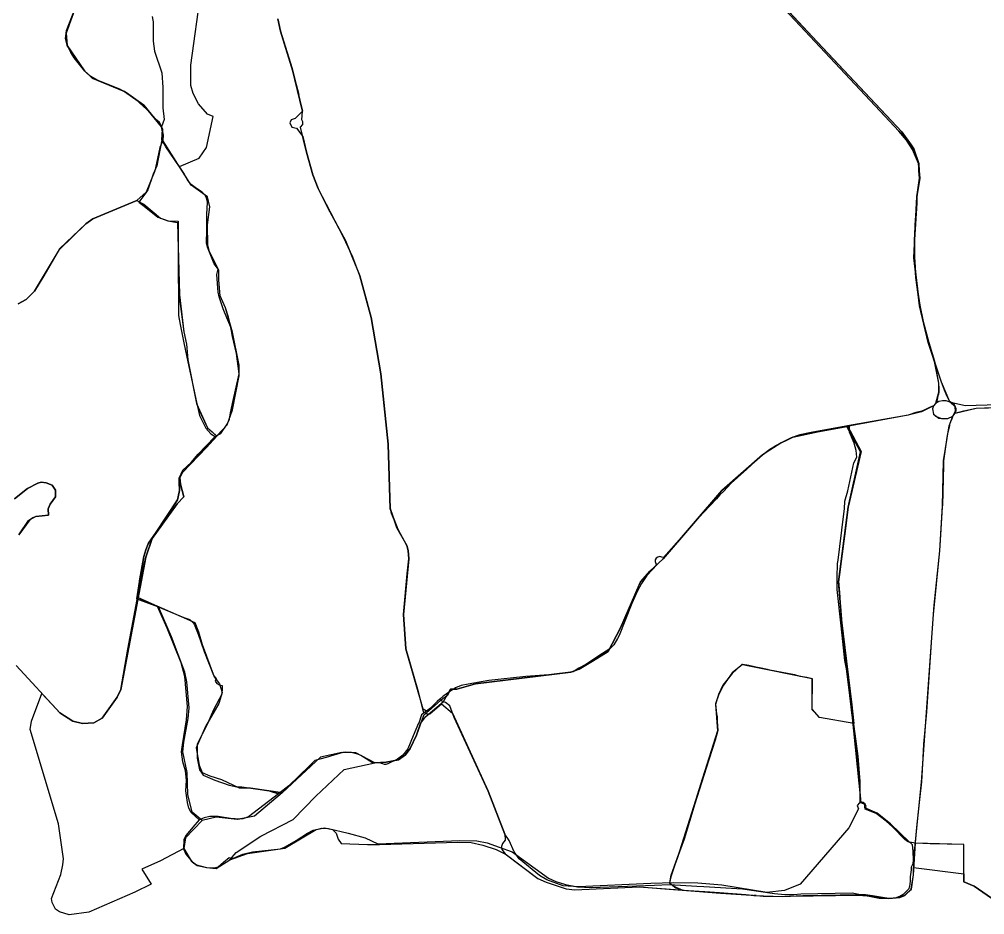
# Model space of a CAD drawing. Extents: x -9.485 to -9.313, y 38.677 to 38.767.
# Drawn here: x -9.41253 to -9.39283, y 38.70303 to 38.72129 of the extents above; entities that cross this region are included whole.
import ezdxf

# ---------------------------------------------------------------- set-up
doc = ezdxf.new("R2010")
doc.units = 0

msp = doc.modelspace()

# ---------------------------------------------------------------- linework, layer by layer
at = {"layer": 'carreira_autocarro'}
for points in [[(-9.39843, 38.72318), (-9.396149, 38.720735), (-9.39452, 38.719), (-9.39427, 38.71865), (-9.39417, 38.71835), (-9.39416, 38.71805), (-9.39421, 38.71767), (-9.39425, 38.7171), (-9.39427, 38.71643), (-9.39416, 38.71545), (-9.39398, 38.7147), (-9.39386, 38.71431), (-9.39377, 38.71387), (-9.39377, 38.71368), (-9.39383, 38.71346), (-9.39387, 38.71341), (-9.39389, 38.71335), (-9.39387, 38.71324), (-9.39376, 38.71316), (-9.39358, 38.71315), (-9.39348, 38.7132), (-9.39343, 38.71326), (-9.39325, 38.71331), (-9.393, 38.71336), (-9.392752, 38.71337)], [(-9.409563, 38.718737), (-9.409619, 38.718835), (-9.409609, 38.719055), (-9.409669, 38.719185), (-9.409719, 38.719235), (-9.409929, 38.719455), (-9.410149, 38.719655), (-9.410339, 38.719795), (-9.410479, 38.719865), (-9.410919, 38.720045), (-9.411079, 38.720135), (-9.411189, 38.720235), (-9.411409, 38.720505), (-9.411479, 38.720615), (-9.411549, 38.720765), (-9.411589, 38.720905), (-9.411569, 38.721065), (-9.411319, 38.721695), (-9.411269, 38.721895), (-9.411239, 38.721995), (-9.411229, 38.722175), (-9.411219, 38.722655), (-9.41118, 38.722974)], [(-9.409563, 38.718737), (-9.409619, 38.718835), (-9.409609, 38.719055), (-9.409669, 38.719185), (-9.409719, 38.719235), (-9.409929, 38.719455), (-9.410149, 38.719655), (-9.410339, 38.719795), (-9.410479, 38.719865), (-9.410919, 38.720045), (-9.411079, 38.720135), (-9.411189, 38.720235), (-9.411409, 38.720505), (-9.411479, 38.720615), (-9.411549, 38.720765), (-9.411589, 38.720905), (-9.411569, 38.721065), (-9.411319, 38.721695), (-9.411269, 38.721895), (-9.411239, 38.721995), (-9.411229, 38.722175), (-9.411219, 38.722655), (-9.41118, 38.722974)], [(-9.39824, 38.72292), (-9.39506, 38.71953), (-9.39467, 38.71911), (-9.39458, 38.71901), (-9.39442, 38.71883), (-9.3943, 38.71864), (-9.39418, 38.71835), (-9.39415, 38.71805), (-9.39421, 38.71768), (-9.39421, 38.71754), (-9.39426, 38.7168), (-9.39426, 38.71644), (-9.39423, 38.71603), (-9.39419, 38.71573), (-9.39415, 38.71546), (-9.39408, 38.71513), (-9.39397, 38.7147), (-9.39385, 38.71432), (-9.39377, 38.71387), (-9.39376, 38.71376), (-9.39376, 38.71369), (-9.39377, 38.71365), (-9.39378, 38.71361), (-9.3938, 38.71353), (-9.39382, 38.71347), (-9.39387, 38.71341), (-9.39394, 38.71338), (-9.39402, 38.71334), (-9.39411, 38.7133), (-9.39423, 38.71327), (-9.39439, 38.71322), (-9.39563, 38.713), (-9.39535, 38.71248), (-9.39561, 38.71134), (-9.3957, 38.71066), (-9.39579, 38.70997), (-9.39581, 38.70983), (-9.39579, 38.7096), (-9.39577, 38.70929), (-9.39575, 38.70904), (-9.39554, 38.70731), (-9.3955, 38.70693), (-9.3962, 38.70705), (-9.39635, 38.70722), (-9.39634, 38.70784), (-9.39646, 38.70787), (-9.39659, 38.70789), (-9.3967, 38.70792), (-9.39685, 38.70795), (-9.39721, 38.70802), (-9.39726, 38.70803), (-9.39739, 38.70806), (-9.3975, 38.70808), (-9.39764, 38.70811), (-9.39777, 38.70813), (-9.39798, 38.70796), (-9.39816, 38.70771), (-9.39825, 38.70753), (-9.39832, 38.70733), (-9.3983, 38.70713), (-9.39829, 38.70707), (-9.39829, 38.70697), (-9.39827, 38.70679), (-9.39833, 38.70659), (-9.39851, 38.70602), (-9.39874, 38.70529), (-9.39896, 38.70457), (-9.3991, 38.70418), (-9.39915, 38.70405), (-9.39923, 38.7038), (-9.39926, 38.70368), (-9.3992, 38.70363), (-9.39913, 38.70359), (-9.39899, 38.70353), (-9.39854, 38.7035), (-9.39824, 38.70348)], [(-9.39824, 38.70348), (-9.3977, 38.70344), (-9.397347, 38.703409), (-9.39735, 38.70341), (-9.39729, 38.70341), (-9.39695, 38.7034), (-9.39653, 38.70342), (-9.3954, 38.70344), (-9.39526, 38.70344), (-9.39512, 38.70342), (-9.39487, 38.70338), (-9.39477, 38.70337), (-9.39463, 38.70338), (-9.39455, 38.70339), (-9.39446, 38.70343), (-9.3944, 38.70348), (-9.39432, 38.70355), (-9.39428, 38.70384), (-9.39427, 38.70399), (-9.39426, 38.70426), (-9.39426, 38.70433), (-9.39424, 38.7045), (-9.39421, 38.70481), (-9.39416, 38.70532), (-9.39411, 38.70574), (-9.39408, 38.70623), (-9.39407, 38.70651), (-9.39401, 38.70717), (-9.39391, 38.70858), (-9.39387, 38.70915), (-9.39374, 38.71046), (-9.39372, 38.71078), (-9.39369, 38.71135), (-9.39368, 38.71138), (-9.39366, 38.71219), (-9.39366, 38.71229), (-9.39359, 38.71276), (-9.39358, 38.71284), (-9.39356, 38.71292), (-9.39354, 38.71301), (-9.39353, 38.71306), (-9.39351, 38.7131), (-9.39349, 38.71315), (-9.39347, 38.71321), (-9.39345, 38.71323), (-9.39343, 38.71327), (-9.39341, 38.71331), (-9.39341, 38.71335), (-9.39343, 38.7134), (-9.39345, 38.71344), (-9.39349, 38.71347), (-9.39354, 38.7135), (-9.39359, 38.7136), (-9.39361, 38.71365), (-9.39365, 38.71373), (-9.39371, 38.71389), (-9.39385, 38.71432), (-9.39397, 38.7147), (-9.39408, 38.71513), (-9.39415, 38.71546), (-9.39419, 38.71573), (-9.39423, 38.71603), (-9.39426, 38.71644), (-9.39426, 38.7168), (-9.39421, 38.71754), (-9.39421, 38.71768), (-9.39415, 38.71805), (-9.39416, 38.71812), (-9.39418, 38.71835), (-9.3943, 38.71864), (-9.39442, 38.71883), (-9.39458, 38.71901), (-9.39506, 38.71953), (-9.39824, 38.72292)], [(-9.39807, 38.72278), (-9.394733, 38.719226), (-9.39452, 38.719), (-9.39427, 38.71865), (-9.39417, 38.71835), (-9.39416, 38.71805), (-9.39421, 38.71767), (-9.39425, 38.717101), (-9.39427, 38.71643), (-9.39416, 38.71545), (-9.39398, 38.7147), (-9.39386, 38.71431), (-9.39377, 38.71387), (-9.39377, 38.71368), (-9.39383, 38.71346), (-9.39387, 38.71341), (-9.39412, 38.71329), (-9.39439, 38.71322), (-9.39564, 38.71299), (-9.39536, 38.71247), (-9.395577, 38.71149), (-9.39561, 38.71134), (-9.39581, 38.70982), (-9.39574, 38.708897), (-9.3955, 38.70693), (-9.3962, 38.70705), (-9.39635, 38.70721), (-9.39635, 38.70784), (-9.39778, 38.70813), (-9.39798, 38.70795), (-9.39817, 38.70771), (-9.39826, 38.70752), (-9.39832, 38.70732), (-9.39828, 38.70678), (-9.398403, 38.706388), (-9.39904, 38.70436), (-9.39924, 38.7038), (-9.39926, 38.70368), (-9.39913, 38.70358), (-9.39899, 38.70353), (-9.39821, 38.70347)], [(-9.398062, 38.722771), (-9.39452, 38.719), (-9.394328, 38.718731), (-9.39427, 38.71865), (-9.39417, 38.71835), (-9.39416, 38.71805), (-9.39421, 38.71767), (-9.39425, 38.7171), (-9.39427, 38.71643), (-9.39416, 38.71545), (-9.39398, 38.7147), (-9.39386, 38.71431), (-9.39377, 38.71387), (-9.39377, 38.71368), (-9.39383, 38.71346), (-9.39387, 38.71341), (-9.39412, 38.71329), (-9.39439, 38.71322), (-9.39564, 38.71299), (-9.39536, 38.71247), (-9.39561, 38.71134), (-9.395667, 38.710905), (-9.39581, 38.70982), (-9.395739, 38.708888), (-9.3955, 38.70693), (-9.3962, 38.70705), (-9.39635, 38.70721), (-9.39635, 38.70784), (-9.39778, 38.70813), (-9.39798, 38.70795), (-9.39817, 38.70771), (-9.39826, 38.70752), (-9.39832, 38.70732), (-9.39828, 38.70678), (-9.398583, 38.705816), (-9.39904, 38.70436), (-9.39924, 38.7038), (-9.39926, 38.70368), (-9.39913, 38.70358), (-9.39899, 38.70353), (-9.39821, 38.70347)], [(-9.39821, 38.70347), (-9.39749, 38.70342), (-9.39754, 38.70342), (-9.39695, 38.7034), (-9.39654, 38.70342), (-9.39541, 38.70343), (-9.39513, 38.70341), (-9.39478, 38.70336), (-9.39456, 38.70338), (-9.39446, 38.70342), (-9.39433, 38.70355), (-9.39428, 38.70384), (-9.39426, 38.70432), (-9.39412, 38.70573), (-9.393858, 38.709342), (-9.39374, 38.71045), (-9.39369, 38.71137), (-9.39367, 38.71229), (-9.39355, 38.713), (-9.39348, 38.7132), (-9.39342, 38.7133), (-9.39343, 38.71339), (-9.39354, 38.71349), (-9.39371, 38.71389), (-9.39398, 38.7147), (-9.39416, 38.71545), (-9.39427, 38.71643), (-9.39421, 38.71767), (-9.39416, 38.71805), (-9.394168, 38.718205), (-9.39417, 38.71835), (-9.39427, 38.71865), (-9.39452, 38.719), (-9.398101, 38.722811)], [(-9.39821, 38.70347), (-9.39749, 38.70342), (-9.39754, 38.70342), (-9.39695, 38.7034), (-9.39654, 38.70342), (-9.39541, 38.70343), (-9.39513, 38.70341), (-9.39478, 38.70336), (-9.39456, 38.70338), (-9.39446, 38.70342), (-9.39433, 38.70355), (-9.39428, 38.70384), (-9.39426, 38.70432), (-9.39412, 38.70573), (-9.393858, 38.709342), (-9.39374, 38.71045), (-9.39369, 38.71137), (-9.39367, 38.71229), (-9.39355, 38.713), (-9.39348, 38.7132), (-9.39342, 38.7133), (-9.39343, 38.71339), (-9.39354, 38.71349), (-9.39371, 38.71389), (-9.39398, 38.7147), (-9.39416, 38.71545), (-9.39427, 38.71643), (-9.39421, 38.71767), (-9.39416, 38.71805), (-9.394168, 38.718205), (-9.39417, 38.71835), (-9.39427, 38.71865), (-9.39452, 38.719), (-9.398101, 38.722811)], [(-9.39821, 38.70347), (-9.39749, 38.70342), (-9.39754, 38.70342), (-9.39695, 38.7034), (-9.39654, 38.70342), (-9.39541, 38.70343), (-9.39513, 38.70341), (-9.39478, 38.70336), (-9.39456, 38.70338), (-9.39446, 38.70342), (-9.39433, 38.70355), (-9.39428, 38.70384), (-9.39426, 38.70432), (-9.39412, 38.70573), (-9.393858, 38.709342), (-9.39374, 38.71045), (-9.39369, 38.71137), (-9.39367, 38.71229), (-9.39355, 38.713), (-9.39348, 38.7132), (-9.39342, 38.7133), (-9.39343, 38.71339), (-9.39354, 38.71349), (-9.39371, 38.71389), (-9.39398, 38.7147), (-9.39416, 38.71545), (-9.39427, 38.71643), (-9.39421, 38.71767), (-9.39416, 38.71805), (-9.394168, 38.718205), (-9.39417, 38.71835), (-9.39427, 38.71865), (-9.39452, 38.719), (-9.398101, 38.722811)], [(-9.39212, 38.71344), (-9.39322, 38.71341), (-9.3935, 38.71347), (-9.39354, 38.71349), (-9.39371, 38.71389), (-9.39398, 38.7147), (-9.39416, 38.71545), (-9.39427, 38.71643), (-9.39424, 38.717146), (-9.39421, 38.71767), (-9.39416, 38.71805), (-9.39417, 38.71835), (-9.39427, 38.71865), (-9.39452, 38.719), (-9.3981, 38.72281)], [(-9.411221, 38.722535), (-9.411229, 38.722175), (-9.411239, 38.721995), (-9.411269, 38.721895), (-9.411319, 38.721695), (-9.411569, 38.721065), (-9.411589, 38.720905), (-9.411549, 38.720765), (-9.411479, 38.720615), (-9.411409, 38.720505), (-9.411189, 38.720235), (-9.411079, 38.720135), (-9.410919, 38.720045), (-9.410479, 38.719865), (-9.410339, 38.719795), (-9.410149, 38.719655), (-9.409929, 38.719455), (-9.409719, 38.719235), (-9.409669, 38.719185), (-9.409609, 38.719055), (-9.409609, 38.719047)], [(-9.411221, 38.722535), (-9.411229, 38.722175), (-9.411239, 38.721995), (-9.411269, 38.721895), (-9.411319, 38.721695), (-9.411569, 38.721065), (-9.411589, 38.720905), (-9.411549, 38.720765), (-9.411479, 38.720615), (-9.411409, 38.720505), (-9.411189, 38.720235), (-9.411079, 38.720135), (-9.410919, 38.720045), (-9.410479, 38.719865), (-9.410339, 38.719795), (-9.410149, 38.719655), (-9.409929, 38.719455), (-9.409719, 38.719235), (-9.409669, 38.719185), (-9.409609, 38.719055), (-9.409609, 38.719047)], [(-9.41259, 38.70811), (-9.4117, 38.70715), (-9.41144, 38.70698), (-9.41124, 38.70693), (-9.41101, 38.70694), (-9.41084, 38.70704), (-9.41053, 38.70747), (-9.41046, 38.70762), (-9.410314, 38.708449), (-9.410045, 38.709894), (-9.40995, 38.71032), (-9.40982, 38.7107), (-9.40931, 38.71141), (-9.40917, 38.71155), (-9.40924, 38.71181), (-9.40925, 38.71194), (-9.4092, 38.71205), (-9.40829, 38.71302), (-9.40818, 38.71333), (-9.40804, 38.71402), (-9.40804, 38.71424), (-9.40818, 38.71491), (-9.40832, 38.71541), (-9.40843, 38.71565), (-9.40846, 38.71597), (-9.40846, 38.71617), (-9.40865, 38.71656), (-9.40868, 38.71669), (-9.408686, 38.716935), (-9.40869, 38.7171), (-9.40864, 38.71747), (-9.40869, 38.71767), (-9.40902, 38.71791), (-9.40926, 38.71829), (-9.40886, 38.71846), (-9.40871, 38.71868), (-9.40857, 38.71931), (-9.40869, 38.71936), (-9.40887, 38.71957), (-9.40898, 38.71978), (-9.40903, 38.71994), (-9.40903, 38.72036), (-9.40882, 38.72189)], [(-9.39821, 38.70347), (-9.39749, 38.70342), (-9.39754, 38.70342), (-9.39695, 38.7034), (-9.39654, 38.70342), (-9.39541, 38.70343), (-9.39513, 38.70341), (-9.39478, 38.70336), (-9.39456, 38.70338), (-9.39446, 38.70342), (-9.39433, 38.70355), (-9.39428, 38.70384), (-9.39424, 38.70449), (-9.39436, 38.70451), (-9.39475, 38.70488), (-9.39502, 38.7051), (-9.39527, 38.70521), (-9.39527, 38.70528), (-9.39535, 38.70531), (-9.39557, 38.707511), (-9.395739, 38.708913), (-9.39581, 38.70982), (-9.39561, 38.71134), (-9.39536, 38.71247), (-9.39564, 38.71299), (-9.3965, 38.71283), (-9.39674, 38.71277), (-9.39699, 38.71265), (-9.39736, 38.71241), (-9.39819, 38.71168), (-9.39939, 38.71029), (-9.39966, 38.71004), (-9.39985, 38.70982), (-9.399896, 38.709715), (-9.40026, 38.70888), (-9.40051, 38.7084), (-9.4011, 38.70804), (-9.40127, 38.70798), (-9.40322, 38.70774), (-9.4036, 38.70763), (-9.40373, 38.70763), (-9.40379, 38.7075), (-9.40393, 38.7074), (-9.40428, 38.70709), (-9.40442, 38.70669), (-9.40455, 38.70642), (-9.40465, 38.70629), (-9.40479, 38.70619), (-9.40504, 38.70614), (-9.40527, 38.70613), (-9.40566, 38.70633), (-9.40595, 38.70634), (-9.40638, 38.70624), (-9.40716, 38.70552), (-9.40773, 38.70504), (-9.408082, 38.704972), (-9.40851, 38.70502), (-9.4088, 38.70495), (-9.40914, 38.7046), (-9.40917, 38.70438), (-9.40965, 38.70413), (-9.41003, 38.70396), (-9.40984, 38.70365), (-9.41017, 38.70349), (-9.41111, 38.70308), (-9.41151, 38.70303), (-9.41171, 38.70309), (-9.41179, 38.70314), (-9.41186, 38.70328), (-9.41187, 38.70336), (-9.41168, 38.70385), (-9.41164, 38.70405), (-9.41163, 38.70417), (-9.41173, 38.70488), (-9.41231, 38.70681), (-9.41228, 38.70698), (-9.41207, 38.70754), (-9.411771, 38.707225), (-9.4117, 38.70715), (-9.41144, 38.70698), (-9.41124, 38.70693), (-9.41101, 38.70694), (-9.41084, 38.70704), (-9.41053, 38.70747), (-9.41046, 38.70762), (-9.410049, 38.709874), (-9.40995, 38.71032), (-9.40982, 38.7107), (-9.40931, 38.71141), (-9.40917, 38.71155), (-9.40924, 38.71181), (-9.40925, 38.71194), (-9.4092, 38.71205), (-9.40829, 38.71302), (-9.40818, 38.71333), (-9.40804, 38.71402), (-9.40804, 38.71424), (-9.408123, 38.714638), (-9.408259, 38.715218), (-9.40832, 38.71541), (-9.40843, 38.71565), (-9.40846, 38.71597), (-9.40846, 38.71617), (-9.40865, 38.71656), (-9.40868, 38.71669), (-9.40869, 38.7171), (-9.40864, 38.71747), (-9.40869, 38.71767), (-9.40902, 38.71791), (-9.40926, 38.71829), (-9.40886, 38.71846), (-9.40871, 38.71868), (-9.40857, 38.71931), (-9.40869, 38.71936), (-9.40887, 38.71957), (-9.40898, 38.71978), (-9.40903, 38.71994), (-9.40903, 38.72036), (-9.40882, 38.72189)], [(-9.39821, 38.70347), (-9.39749, 38.70342), (-9.39754, 38.70342), (-9.39695, 38.7034), (-9.39654, 38.70342), (-9.39541, 38.70343), (-9.39513, 38.70341), (-9.39478, 38.70336), (-9.39456, 38.70338), (-9.39446, 38.70342), (-9.39433, 38.70355), (-9.39428, 38.70384), (-9.39424, 38.70449), (-9.39436, 38.70451), (-9.39475, 38.70488), (-9.39502, 38.7051), (-9.39527, 38.70521), (-9.39527, 38.70528), (-9.39535, 38.70531), (-9.39557, 38.707511), (-9.395739, 38.708913), (-9.39581, 38.70982), (-9.39561, 38.71134), (-9.39536, 38.71247), (-9.39564, 38.71299), (-9.3965, 38.71283), (-9.39674, 38.71277), (-9.39699, 38.71265), (-9.39736, 38.71241), (-9.39819, 38.71168), (-9.39939, 38.71029), (-9.39966, 38.71004), (-9.39985, 38.70982), (-9.399896, 38.709715), (-9.40026, 38.70888), (-9.40051, 38.7084), (-9.4011, 38.70804), (-9.40127, 38.70798), (-9.40322, 38.70774), (-9.4036, 38.70763), (-9.40373, 38.70763), (-9.40379, 38.7075), (-9.40393, 38.7074), (-9.40428, 38.70709), (-9.40442, 38.70669), (-9.40455, 38.70642), (-9.40465, 38.70629), (-9.40479, 38.70619), (-9.40504, 38.70614), (-9.40527, 38.70613), (-9.40566, 38.70633), (-9.40595, 38.70634), (-9.40638, 38.70624), (-9.40716, 38.70552), (-9.40773, 38.70504), (-9.408082, 38.704972), (-9.40851, 38.70502), (-9.4088, 38.70495), (-9.409, 38.70512), (-9.40909, 38.70548), (-9.4091, 38.70593), (-9.40919, 38.70635), (-9.40917, 38.70655), (-9.40908, 38.70703), (-9.40906, 38.70725), (-9.40911, 38.70778), (-9.40915, 38.70798), (-9.40942, 38.7087), (-9.40969, 38.70931), (-9.41011, 38.7095), (-9.41005, 38.70987), (-9.40995, 38.71032), (-9.40982, 38.7107), (-9.40931, 38.71141), (-9.40917, 38.71155), (-9.40924, 38.71181), (-9.40925, 38.71194), (-9.4092, 38.71205), (-9.408586, 38.712695), (-9.40829, 38.71302), (-9.40818, 38.71333), (-9.40804, 38.71402), (-9.40804, 38.71424), (-9.408259, 38.715218), (-9.40832, 38.71541), (-9.40843, 38.71565), (-9.40846, 38.71597), (-9.40846, 38.71617), (-9.40865, 38.71656), (-9.40868, 38.71669), (-9.40869, 38.7171), (-9.40864, 38.71747), (-9.40869, 38.71767), (-9.40902, 38.71791), (-9.4096, 38.71882), (-9.40959, 38.71893), (-9.40963, 38.7191), (-9.40999, 38.71954), (-9.41038, 38.71982), (-9.41104, 38.72009), (-9.4112, 38.72024), (-9.411491, 38.720672), (-9.41155, 38.72076), (-9.41157, 38.72101), (-9.41125, 38.7219)], [(-9.41125, 38.7219), (-9.41157, 38.72101), (-9.41155, 38.72076), (-9.4112, 38.72024), (-9.41104, 38.72009), (-9.41038, 38.71982), (-9.40999, 38.71954), (-9.40963, 38.7191), (-9.40959, 38.71893), (-9.4096, 38.71882), (-9.40966, 38.71868), (-9.40976, 38.7182), (-9.40994, 38.71777), (-9.41013, 38.7176), (-9.40999, 38.71752), (-9.40965, 38.71724), (-9.4095, 38.71718), (-9.4093, 38.71715), (-9.409262, 38.715676), (-9.40917, 38.71492), (-9.40912, 38.71467), (-9.40909, 38.71435), (-9.40891, 38.71346), (-9.40869, 38.71296), (-9.4085, 38.71279), (-9.4092, 38.71205), (-9.40925, 38.71194), (-9.40924, 38.71181), (-9.40917, 38.71155), (-9.40931, 38.71141), (-9.40982, 38.7107), (-9.40995, 38.71032), (-9.41011, 38.7095), (-9.40895, 38.70899), (-9.40887, 38.7088), (-9.4088, 38.70854), (-9.40855, 38.70788), (-9.40844, 38.70774), (-9.40839, 38.70756), (-9.40846, 38.70734), (-9.40873, 38.70687), (-9.40892, 38.70643), (-9.40886, 38.70608), (-9.4088, 38.70593), (-9.40864, 38.70586), (-9.4084, 38.70579), (-9.40804, 38.70562), (-9.40781, 38.70562), (-9.40716, 38.70552), (-9.40773, 38.70504), (-9.40807, 38.70497), (-9.40851, 38.70502), (-9.4088, 38.70495), (-9.40914, 38.7046), (-9.40917, 38.70438), (-9.40902, 38.70413), (-9.40891, 38.70405), (-9.40871, 38.70399), (-9.40851, 38.70397), (-9.40823, 38.70415), (-9.40787, 38.70428), (-9.40711, 38.70439), (-9.40647, 38.70477), (-9.4063, 38.7048), (-9.40614, 38.70477), (-9.40606, 38.70469), (-9.40602, 38.70457), (-9.40596, 38.70448), (-9.405426, 38.704464), (-9.40518, 38.70446), (-9.40358, 38.70451), (-9.40331, 38.7045), (-9.40307, 38.70445), (-9.4028, 38.70436), (-9.40259, 38.70426), (-9.40195, 38.70377), (-9.40178, 38.70369), (-9.40137, 38.70356), (-9.40119, 38.70354), (-9.39988, 38.7036), (-9.39821, 38.70347)], [(-9.40982, 38.72135), (-9.4098, 38.72124), (-9.4098, 38.72085), (-9.40977, 38.72064), (-9.40962, 38.7202), (-9.4096, 38.7199), (-9.4096, 38.71949), (-9.40957, 38.71925), (-9.40963, 38.7191), (-9.40959, 38.71893), (-9.4096, 38.71882), (-9.40966, 38.71868), (-9.40976, 38.7182), (-9.40994, 38.71777), (-9.41013, 38.7176), (-9.40999, 38.71752), (-9.40965, 38.71724), (-9.4095, 38.71718), (-9.4093, 38.71715), (-9.40926, 38.71559), (-9.40917, 38.71492), (-9.40912, 38.71467), (-9.40909, 38.71435), (-9.40891, 38.71346), (-9.408817, 38.713232), (-9.40869, 38.71296), (-9.4085, 38.71279), (-9.4092, 38.71205), (-9.40925, 38.71194), (-9.40924, 38.71181), (-9.40917, 38.71155), (-9.40931, 38.71141), (-9.40982, 38.7107), (-9.40995, 38.71032), (-9.41046, 38.70762), (-9.41053, 38.70747), (-9.41084, 38.70704), (-9.41101, 38.70694), (-9.41124, 38.70693), (-9.41144, 38.70698), (-9.4117, 38.70715), (-9.41259, 38.70811)], [(-9.40982, 38.72135), (-9.4098, 38.72124), (-9.4098, 38.72085), (-9.40977, 38.72064), (-9.40962, 38.7202), (-9.4096, 38.7199), (-9.4096, 38.71949), (-9.40957, 38.71925), (-9.40963, 38.7191), (-9.40959, 38.71893), (-9.4096, 38.71882), (-9.40966, 38.71868), (-9.40976, 38.7182), (-9.40994, 38.71777), (-9.41013, 38.7176), (-9.41103, 38.71722), (-9.41117, 38.71712), (-9.41171, 38.71661), (-9.41203, 38.716064), (-9.41222, 38.71575), (-9.41239, 38.71558), (-9.41255, 38.71549)], [(-9.409813, 38.721311), (-9.4098, 38.72124), (-9.4098, 38.72085), (-9.40977, 38.72064), (-9.40962, 38.7202), (-9.4096, 38.7199), (-9.4096, 38.71949), (-9.40957, 38.71925), (-9.40963, 38.7191), (-9.40959, 38.71893), (-9.4096, 38.71882), (-9.40966, 38.71868), (-9.40976, 38.7182), (-9.40994, 38.71777), (-9.41013, 38.7176), (-9.40999, 38.71752), (-9.40965, 38.71724), (-9.4095, 38.71718), (-9.4093, 38.71715), (-9.40926, 38.71559), (-9.40917, 38.71492), (-9.40912, 38.71467), (-9.40909, 38.71435), (-9.40891, 38.71346), (-9.40869, 38.71296), (-9.408596, 38.712876), (-9.4085, 38.71279), (-9.4092, 38.71205), (-9.40925, 38.71194), (-9.40924, 38.71181), (-9.40917, 38.71155), (-9.40931, 38.71141), (-9.40982, 38.7107), (-9.40995, 38.71032), (-9.41046, 38.70762), (-9.41053, 38.70747), (-9.41084, 38.70704), (-9.41101, 38.70694), (-9.41124, 38.70693), (-9.41144, 38.70698), (-9.4117, 38.70715), (-9.41259, 38.70811)], [(-9.39269, 38.70337), (-9.39304, 38.70361), (-9.39325, 38.7037), (-9.39325, 38.70446), (-9.39424, 38.70449), (-9.39436, 38.70451), (-9.39475, 38.70488), (-9.39502, 38.7051), (-9.39527, 38.70521), (-9.39526, 38.70527), (-9.39529, 38.7053), (-9.39533, 38.70531), (-9.39538, 38.70531), (-9.39543, 38.70526), (-9.3954, 38.70519), (-9.3956, 38.7048), (-9.39659, 38.70365), (-9.39691, 38.70352), (-9.39727, 38.70348), (-9.39819, 38.70363), (-9.39868, 38.70367), (-9.39917, 38.70368), (-9.399638, 38.703663), (-9.40112, 38.7036), (-9.40143, 38.70362), (-9.40176, 38.70374), (-9.40191, 38.70383), (-9.40233, 38.70417), (-9.40243, 38.70431), (-9.40253, 38.70454), (-9.40262, 38.70467), (-9.40296, 38.70555), (-9.403653, 38.707055), (-9.40374, 38.70729), (-9.40383, 38.70736), (-9.40393, 38.7074), (-9.40417, 38.70719), (-9.40422, 38.70718), (-9.40429, 38.70722), (-9.40464, 38.70845), (-9.40469, 38.70915), (-9.40461, 38.709984), (-9.40458, 38.71029), (-9.40459, 38.71046), (-9.40462, 38.71056), (-9.4048, 38.71089), (-9.40496, 38.71131), (-9.405, 38.71263), (-9.40515, 38.71406), (-9.40535, 38.71521), (-9.40558, 38.71606), (-9.40572, 38.71644), (-9.40591, 38.71685), (-9.40643, 38.71784), (-9.40654, 38.71812), (-9.406706, 38.718745), (-9.40679, 38.71909), (-9.40674, 38.71915), (-9.40674, 38.7192), (-9.40676, 38.71924), (-9.40675, 38.71942), (-9.40696, 38.72029), (-9.4072, 38.72105), (-9.40725, 38.7213)], [(-9.40725, 38.7213), (-9.4072, 38.72105), (-9.40696, 38.72029), (-9.40675, 38.71942), (-9.4069, 38.71927), (-9.40698, 38.71924), (-9.40701, 38.71918), (-9.40697, 38.71909), (-9.40687, 38.71907), (-9.40674, 38.7189), (-9.40667, 38.71858), (-9.40654, 38.71812), (-9.40643, 38.71784), (-9.40623, 38.71744), (-9.40587, 38.71678), (-9.405734, 38.716444), (-9.40558, 38.71606), (-9.40535, 38.71521), (-9.40515, 38.71406), (-9.405, 38.71263), (-9.40496, 38.71131), (-9.40483, 38.71093), (-9.40462, 38.71056), (-9.40459, 38.71046), (-9.40458, 38.71029), (-9.40469, 38.70915), (-9.40464, 38.70845), (-9.404391, 38.70758), (-9.40429, 38.70717), (-9.40421, 38.70713), (-9.40415, 38.70713), (-9.40391, 38.70733), (-9.40369, 38.70714), (-9.40296, 38.70555), (-9.40262, 38.70467), (-9.40261, 38.70455), (-9.40267, 38.70448), (-9.40269, 38.70442), (-9.40268, 38.70436), (-9.40261, 38.70427), (-9.40195, 38.70377), (-9.40178, 38.70369), (-9.40137, 38.70356), (-9.40119, 38.70354), (-9.39988, 38.7036), (-9.39749, 38.70342), (-9.39754, 38.70342), (-9.39695, 38.7034), (-9.396788, 38.703408), (-9.39541, 38.70343), (-9.39513, 38.70341), (-9.39478, 38.70336), (-9.39456, 38.70338), (-9.39446, 38.70342), (-9.39433, 38.70355), (-9.39428, 38.70384), (-9.39428, 38.70399), (-9.39325, 38.70386), (-9.39325, 38.7037), (-9.39304, 38.70361), (-9.39269, 38.70337)], [(-9.40725, 38.7213), (-9.4072, 38.72105), (-9.40696, 38.72029), (-9.40675, 38.71942), (-9.4069, 38.71927), (-9.40698, 38.71924), (-9.40701, 38.71918), (-9.40697, 38.71909), (-9.40687, 38.71907), (-9.40674, 38.7189), (-9.40667, 38.71858), (-9.40654, 38.71812), (-9.40643, 38.71784), (-9.40623, 38.71744), (-9.40587, 38.71678), (-9.40558, 38.71606), (-9.4055, 38.715763), (-9.40535, 38.71521), (-9.40515, 38.71406), (-9.405, 38.71263), (-9.40496, 38.71131), (-9.40483, 38.71093), (-9.40462, 38.71056), (-9.40459, 38.71046), (-9.40458, 38.71029), (-9.40469, 38.70915), (-9.40464, 38.70845), (-9.40436, 38.70747), (-9.40429, 38.70717), (-9.40421, 38.70713), (-9.40415, 38.70713), (-9.404009, 38.707256), (-9.40387, 38.70738), (-9.40373, 38.70763), (-9.4036, 38.70763), (-9.40322, 38.70774), (-9.40127, 38.70798), (-9.4011, 38.70804), (-9.40051, 38.7084), (-9.40026, 38.70888), (-9.39985, 38.70982), (-9.39966, 38.71004), (-9.39939, 38.71029), (-9.39819, 38.71168), (-9.39736, 38.71241), (-9.3971, 38.71259), (-9.39674, 38.71277), (-9.396112, 38.712903), (-9.39564, 38.71299), (-9.39536, 38.71247), (-9.39561, 38.71134), (-9.39581, 38.70982), (-9.39574, 38.7089), (-9.3955, 38.70693), (-9.3962, 38.70705), (-9.39635, 38.70721), (-9.39635, 38.70784), (-9.397699, 38.708113), (-9.39778, 38.70813), (-9.39798, 38.70795), (-9.39817, 38.70771), (-9.39826, 38.70752), (-9.39832, 38.70732), (-9.39828, 38.70678), (-9.39904, 38.704359), (-9.39924, 38.7038), (-9.39926, 38.70368), (-9.39913, 38.70358), (-9.39899, 38.70353), (-9.39821, 38.70347)], [(-9.39821, 38.70347), (-9.39749, 38.70342), (-9.39754, 38.70342), (-9.39695, 38.7034), (-9.39654, 38.70342), (-9.39541, 38.70343), (-9.39513, 38.70341), (-9.39478, 38.70336), (-9.39456, 38.70338), (-9.39446, 38.70342), (-9.39433, 38.70355), (-9.39428, 38.70384), (-9.39424, 38.70449), (-9.39436, 38.70451), (-9.39475, 38.70488), (-9.39502, 38.7051), (-9.39527, 38.70521), (-9.39527, 38.70528), (-9.39535, 38.70531), (-9.39557, 38.707511), (-9.395739, 38.708913), (-9.39581, 38.70982), (-9.39561, 38.71134), (-9.39536, 38.71247), (-9.39564, 38.71299), (-9.3965, 38.71283), (-9.39674, 38.71277), (-9.39699, 38.71265), (-9.39736, 38.71241), (-9.39819, 38.71168), (-9.39939, 38.71029), (-9.39966, 38.71004), (-9.39985, 38.70982), (-9.399896, 38.709715), (-9.40026, 38.70888), (-9.40051, 38.7084), (-9.4011, 38.70804), (-9.40127, 38.70798), (-9.40322, 38.70774), (-9.4036, 38.70763), (-9.40373, 38.70763), (-9.40379, 38.7075), (-9.40393, 38.7074), (-9.40417, 38.70719), (-9.40422, 38.70718), (-9.40429, 38.70722), (-9.40464, 38.70845), (-9.40469, 38.70915), (-9.40458, 38.71029), (-9.40459, 38.71046), (-9.40462, 38.71056), (-9.4048, 38.71089), (-9.40493, 38.71121), (-9.404962, 38.711366), (-9.405, 38.71263), (-9.405079, 38.713414), (-9.40515, 38.71406), (-9.40535, 38.71521), (-9.40558, 38.71606), (-9.40572, 38.71644), (-9.40591, 38.71685), (-9.40643, 38.71784), (-9.40654, 38.71812), (-9.40667, 38.71858), (-9.40679, 38.71909), (-9.40674, 38.71915), (-9.40674, 38.7192), (-9.40676, 38.71924), (-9.40675, 38.71942), (-9.406922, 38.720144), (-9.4072, 38.72105), (-9.40725, 38.7213)], [(-9.40682, 38.71975), (-9.40696, 38.72029), (-9.4072, 38.72105), (-9.40725, 38.7213)], [(-9.40685, 38.71984), (-9.40675, 38.71942), (-9.4069, 38.71927), (-9.40698, 38.71924), (-9.40701, 38.71918), (-9.40697, 38.71909), (-9.40687, 38.71907), (-9.40674, 38.7189), (-9.40667, 38.71858), (-9.40654, 38.71812), (-9.40643, 38.71784), (-9.40623, 38.71744), (-9.40587, 38.71678), (-9.40558, 38.71606), (-9.40535, 38.71521), (-9.40515, 38.71406), (-9.405, 38.71263), (-9.40496, 38.71131), (-9.404929, 38.711219), (-9.40483, 38.71093), (-9.40462, 38.71056), (-9.40459, 38.71046), (-9.40458, 38.71029), (-9.40469, 38.70915), (-9.40464, 38.70845), (-9.40436, 38.70747), (-9.40429, 38.70717), (-9.40421, 38.70713), (-9.40415, 38.70713), (-9.40387, 38.70738), (-9.40373, 38.70763), (-9.4036, 38.70763), (-9.40322, 38.70774), (-9.40127, 38.70798), (-9.4011, 38.70804), (-9.400831, 38.708203), (-9.40051, 38.7084), (-9.40026, 38.70888), (-9.399876, 38.709761), (-9.39985, 38.70982), (-9.39966, 38.71004), (-9.39939, 38.71029), (-9.39819, 38.71168), (-9.39736, 38.71241), (-9.3971, 38.71259), (-9.39674, 38.71277), (-9.3965, 38.71283), (-9.39564, 38.71299), (-9.39536, 38.71247), (-9.39561, 38.71134), (-9.39581, 38.70982), (-9.395736, 38.708864), (-9.3955, 38.70693), (-9.3962, 38.70705), (-9.39635, 38.70721), (-9.39635, 38.70784), (-9.39778, 38.70813), (-9.39798, 38.70795), (-9.39817, 38.70771), (-9.39826, 38.70752), (-9.39832, 38.70732), (-9.39828, 38.70678), (-9.39904, 38.70436), (-9.399229, 38.703831), (-9.39926, 38.70368), (-9.39913, 38.70358), (-9.39899, 38.70353), (-9.398221, 38.703471)], [(-9.409609, 38.719047), (-9.409619, 38.718835), (-9.409719, 38.718305), (-9.409799, 38.718135), (-9.409909, 38.717815), (-9.409949, 38.717755), (-9.410089, 38.717565), (-9.410009, 38.717505), (-9.409699, 38.717255), (-9.409589, 38.717215), (-9.409489, 38.717185), (-9.409289, 38.717175), (-9.409289, 38.717021)], [(-9.409609, 38.719047), (-9.409619, 38.718835), (-9.409719, 38.718305), (-9.409799, 38.718135), (-9.409909, 38.717815), (-9.409949, 38.717755), (-9.410089, 38.717565), (-9.410009, 38.717505), (-9.409699, 38.717255), (-9.409589, 38.717215), (-9.409489, 38.717185), (-9.409289, 38.717175), (-9.409289, 38.717021)], [(-9.408699, 38.717104), (-9.408699, 38.717155), (-9.408699, 38.717315), (-9.408689, 38.717565), (-9.408709, 38.717645), (-9.408739, 38.717705), (-9.408799, 38.717765), (-9.408939, 38.717865), (-9.409019, 38.717925), (-9.409089, 38.718005), (-9.409169, 38.718155), (-9.409259, 38.718285), (-9.409539, 38.718695), (-9.409563, 38.718737)], [(-9.408699, 38.717104), (-9.408699, 38.717155), (-9.408699, 38.717315), (-9.408689, 38.717565), (-9.408709, 38.717645), (-9.408739, 38.717705), (-9.408799, 38.717765), (-9.408939, 38.717865), (-9.409019, 38.717925), (-9.409089, 38.718005), (-9.409169, 38.718155), (-9.409259, 38.718285), (-9.409539, 38.718695), (-9.409563, 38.718737)], [(-9.41255, 38.71549), (-9.41239, 38.71558), (-9.41222, 38.71575), (-9.41171, 38.7166), (-9.41117, 38.71712), (-9.41103, 38.71722), (-9.41013, 38.7176), (-9.40999, 38.71752), (-9.40965, 38.71724), (-9.4095, 38.71718), (-9.4093, 38.71715), (-9.40926, 38.71559), (-9.40917, 38.71492), (-9.40912, 38.71467), (-9.40909, 38.71435), (-9.40891, 38.71346), (-9.40869, 38.71296), (-9.4085, 38.71279), (-9.408711, 38.712558), (-9.4092, 38.71205), (-9.40925, 38.71194), (-9.40924, 38.71181), (-9.40917, 38.71155), (-9.40931, 38.71141), (-9.40982, 38.7107), (-9.40995, 38.71032), (-9.41011, 38.7095), (-9.40895, 38.70899), (-9.40887, 38.7088), (-9.4088, 38.70854), (-9.40855, 38.70788), (-9.40844, 38.70774), (-9.408389, 38.707559), (-9.40846, 38.70734), (-9.40873, 38.70687), (-9.40892, 38.70643), (-9.40886, 38.70608), (-9.4088, 38.70593), (-9.40864, 38.70586), (-9.4084, 38.70579), (-9.40804, 38.70562), (-9.40781, 38.70562), (-9.407163, 38.705517), (-9.40773, 38.70504), (-9.40807, 38.70497), (-9.40851, 38.70502), (-9.4088, 38.70495), (-9.40914, 38.7046), (-9.40917, 38.70438), (-9.40902, 38.70413), (-9.40891, 38.70405), (-9.40871, 38.70399), (-9.40851, 38.70397), (-9.40823, 38.70415), (-9.4081, 38.7043), (-9.4076, 38.70463), (-9.40694, 38.70497), (-9.40648, 38.70545), (-9.4059, 38.70599), (-9.40527, 38.70613), (-9.40504, 38.70614), (-9.40479, 38.70619), (-9.40465, 38.70629), (-9.40455, 38.70642), (-9.40442, 38.70669), (-9.40434, 38.70693), (-9.40423, 38.70707), (-9.40387, 38.70738), (-9.40373, 38.70763), (-9.4036, 38.70763), (-9.40322, 38.70774), (-9.402957, 38.707772), (-9.40127, 38.70798), (-9.4011, 38.70804), (-9.40051, 38.7084), (-9.40026, 38.70888), (-9.39985, 38.70982), (-9.39966, 38.71004), (-9.39939, 38.71029), (-9.39819, 38.71168), (-9.39736, 38.71241), (-9.3971, 38.71259), (-9.39674, 38.71277), (-9.3965, 38.71283), (-9.39564, 38.71299), (-9.39536, 38.71247), (-9.395386, 38.712352), (-9.39561, 38.71134), (-9.39581, 38.70982), (-9.39574, 38.7089), (-9.3955, 38.70693), (-9.3962, 38.70705), (-9.39635, 38.70721), (-9.39635, 38.70784), (-9.39778, 38.70813), (-9.39798, 38.70795), (-9.39817, 38.70771), (-9.39826, 38.70752), (-9.39832, 38.70732), (-9.398315, 38.707251), (-9.39828, 38.70678), (-9.39904, 38.70436), (-9.39924, 38.7038), (-9.39926, 38.70368), (-9.39913, 38.70358), (-9.39899, 38.70353), (-9.39821, 38.70347)], [(-9.409289, 38.717021), (-9.409289, 38.716155), (-9.409279, 38.715645), (-9.409279, 38.715525), (-9.409279, 38.715272)], [(-9.409289, 38.717021), (-9.409289, 38.716155), (-9.409279, 38.715645), (-9.409279, 38.715525), (-9.409279, 38.715272)], [(-9.408291, 38.715206), (-9.408369, 38.715385), (-9.408449, 38.715635), (-9.408469, 38.715725), (-9.408499, 38.716085), (-9.408469, 38.716195), (-9.408549, 38.716305), (-9.408689, 38.716645), (-9.408709, 38.716735), (-9.408699, 38.716985), (-9.408699, 38.717104)], [(-9.408291, 38.715206), (-9.408369, 38.715385), (-9.408449, 38.715635), (-9.408469, 38.715725), (-9.408499, 38.716085), (-9.408469, 38.716195), (-9.408549, 38.716305), (-9.408689, 38.716645), (-9.408709, 38.716735), (-9.408699, 38.716985), (-9.408699, 38.717104)], [(-9.409279, 38.715272), (-9.409279, 38.715255), (-9.409249, 38.715065), (-9.409169, 38.714695), (-9.409089, 38.714305), (-9.408959, 38.713705), (-9.408929, 38.713545), (-9.408849, 38.713215), (-9.408719, 38.712955), (-9.408619, 38.712835), (-9.408529, 38.712785), (-9.408666, 38.712644)], [(-9.409279, 38.715272), (-9.409279, 38.715255), (-9.409249, 38.715065), (-9.409169, 38.714695), (-9.409089, 38.714305), (-9.408959, 38.713705), (-9.408929, 38.713545), (-9.408849, 38.713215), (-9.408719, 38.712955), (-9.408619, 38.712835), (-9.408529, 38.712785), (-9.408666, 38.712644)], [(-9.408723, 38.712585), (-9.408529, 38.712785), (-9.408419, 38.712845), (-9.408289, 38.713035), (-9.408239, 38.713135), (-9.408219, 38.713265), (-9.408179, 38.713455), (-9.408039, 38.714065), (-9.408099, 38.714475), (-9.408179, 38.714825), (-9.408209, 38.715015), (-9.408291, 38.715206)], [(-9.408723, 38.712585), (-9.408529, 38.712785), (-9.408419, 38.712845), (-9.408289, 38.713035), (-9.408239, 38.713135), (-9.408219, 38.713265), (-9.408179, 38.713455), (-9.408039, 38.714065), (-9.408099, 38.714475), (-9.408179, 38.714825), (-9.408209, 38.715015), (-9.408291, 38.715206)], [(-9.39212, 38.71344), (-9.39322, 38.71341), (-9.3935, 38.71347), (-9.39361, 38.71351), (-9.39369, 38.71351), (-9.39376, 38.7135), (-9.39383, 38.71346), (-9.39387, 38.71341), (-9.39389, 38.71335), (-9.39387, 38.71324), (-9.39383, 38.7132), (-9.39371, 38.71315), (-9.39358, 38.71315), (-9.39348, 38.7132), (-9.39343, 38.71326), (-9.393, 38.71336), (-9.39198, 38.7134)], [(-9.39212, 38.71344), (-9.39322, 38.71341), (-9.3935, 38.71347), (-9.39361, 38.71351), (-9.39369, 38.71351), (-9.39376, 38.7135), (-9.39383, 38.71346), (-9.39387, 38.71341), (-9.39389, 38.71335), (-9.39387, 38.71324), (-9.39383, 38.7132), (-9.39371, 38.71315), (-9.39358, 38.71315), (-9.39348, 38.7132), (-9.39343, 38.71326), (-9.393, 38.71336), (-9.39198, 38.7134)], [(-9.395812, 38.712965), (-9.396369, 38.712865), (-9.396599, 38.712815), (-9.396779, 38.712755), (-9.396939, 38.712675), (-9.396979, 38.712655), (-9.397209, 38.712515), (-9.397419, 38.712365), (-9.397679, 38.712115), (-9.397999, 38.711835), (-9.398159, 38.711665), (-9.398229, 38.711595), (-9.398299, 38.711515), (-9.398559, 38.711237)], [(-9.395812, 38.712965), (-9.396369, 38.712865), (-9.396599, 38.712815), (-9.396779, 38.712755), (-9.396939, 38.712675), (-9.396979, 38.712655), (-9.397209, 38.712515), (-9.397419, 38.712365), (-9.397679, 38.712115), (-9.397999, 38.711835), (-9.398159, 38.711665), (-9.398229, 38.711595), (-9.398299, 38.711515), (-9.398559, 38.711237)], [(-9.39582, 38.710263), (-9.395709, 38.711155), (-9.395689, 38.711305), (-9.395679, 38.711465), (-9.395619, 38.711675), (-9.395499, 38.712245), (-9.395439, 38.712365), (-9.395449, 38.712495), (-9.395489, 38.712645), (-9.395589, 38.712875), (-9.395589, 38.713005), (-9.395812, 38.712965)], [(-9.39582, 38.710263), (-9.395709, 38.711155), (-9.395689, 38.711305), (-9.395679, 38.711465), (-9.395619, 38.711675), (-9.395499, 38.712245), (-9.395439, 38.712365), (-9.395449, 38.712495), (-9.395489, 38.712645), (-9.395589, 38.712875), (-9.395589, 38.713005), (-9.395812, 38.712965)], [(-9.408666, 38.712644), (-9.408879, 38.712425), (-9.409019, 38.712255), (-9.409189, 38.712095), (-9.409229, 38.712025), (-9.409269, 38.711935), (-9.409269, 38.711855), (-9.409259, 38.711685), (-9.409289, 38.711555), (-9.409299, 38.711495), (-9.409739, 38.710835), (-9.409799, 38.710745), (-9.409876, 38.710629), (-9.409899, 38.710595), (-9.409949, 38.710475), (-9.409989, 38.710335), (-9.410079, 38.709825)], [(-9.408666, 38.712644), (-9.408879, 38.712425), (-9.409019, 38.712255), (-9.409189, 38.712095), (-9.409229, 38.712025), (-9.409269, 38.711935), (-9.409269, 38.711855), (-9.409259, 38.711685), (-9.409289, 38.711555), (-9.409299, 38.711495), (-9.409739, 38.710835), (-9.409799, 38.710745), (-9.409876, 38.710629), (-9.409899, 38.710595), (-9.409949, 38.710475), (-9.409989, 38.710335), (-9.410079, 38.709825)], [(-9.410076, 38.709839), (-9.409989, 38.710335), (-9.409949, 38.710475), (-9.409899, 38.710595), (-9.409876, 38.710629), (-9.409799, 38.710745), (-9.409739, 38.710835), (-9.409299, 38.711495), (-9.409289, 38.711555), (-9.409259, 38.711685), (-9.409269, 38.711855), (-9.409269, 38.711935), (-9.409229, 38.712025), (-9.409189, 38.712095), (-9.409019, 38.712255), (-9.408879, 38.712425), (-9.408723, 38.712585)], [(-9.410076, 38.709839), (-9.409989, 38.710335), (-9.409949, 38.710475), (-9.409899, 38.710595), (-9.409876, 38.710629), (-9.409799, 38.710745), (-9.409739, 38.710835), (-9.409299, 38.711495), (-9.409289, 38.711555), (-9.409259, 38.711685), (-9.409269, 38.711855), (-9.409269, 38.711935), (-9.409229, 38.712025), (-9.409189, 38.712095), (-9.409019, 38.712255), (-9.408879, 38.712425), (-9.408723, 38.712585)], [(-9.41263, 38.71151), (-9.41236, 38.71172), (-9.41215, 38.71183), (-9.41208, 38.71185), (-9.41198, 38.71184), (-9.41186, 38.71179), (-9.41179, 38.71169), (-9.41179, 38.71155), (-9.4119, 38.7114), (-9.41194, 38.71131), (-9.41193, 38.71118), (-9.41219, 38.71115), (-9.412316, 38.711086), (-9.41254, 38.71078)], [(-9.41254, 38.71078), (-9.41234, 38.71107), (-9.41225, 38.71113), (-9.41219, 38.71115), (-9.41193, 38.71118), (-9.41194, 38.71131), (-9.4119, 38.7114), (-9.41179, 38.71155), (-9.41179, 38.71169), (-9.41186, 38.71179), (-9.41198, 38.71184), (-9.41208, 38.71185), (-9.41215, 38.71183), (-9.41236, 38.71172), (-9.41263, 38.71151)], [(-9.41254, 38.71078), (-9.41234, 38.71107), (-9.41225, 38.71113), (-9.41219, 38.71115), (-9.41193, 38.71118), (-9.41194, 38.71131), (-9.4119, 38.7114), (-9.41179, 38.71155), (-9.41179, 38.71169), (-9.41186, 38.71179), (-9.41198, 38.71184), (-9.41208, 38.71185), (-9.41215, 38.71183), (-9.41236, 38.71172), (-9.41263, 38.71151)], [(-9.398559, 38.711237), (-9.398749, 38.711035), (-9.399009, 38.710735), (-9.399379, 38.710315), (-9.399419, 38.710325), (-9.399459, 38.710335), (-9.399499, 38.710325), (-9.399529, 38.710305), (-9.399549, 38.710265), (-9.399549, 38.710235), (-9.399539, 38.710195), (-9.399509, 38.710175), (-9.399719, 38.709945), (-9.399829, 38.709785), (-9.399919, 38.709625), (-9.400029, 38.709375), (-9.400289, 38.708725), (-9.400319, 38.708665), (-9.400399, 38.708535), (-9.400479, 38.708455), (-9.400699, 38.708308)], [(-9.398559, 38.711237), (-9.398749, 38.711035), (-9.399009, 38.710735), (-9.399379, 38.710315), (-9.399419, 38.710325), (-9.399459, 38.710335), (-9.399499, 38.710325), (-9.399529, 38.710305), (-9.399549, 38.710265), (-9.399549, 38.710235), (-9.399539, 38.710195), (-9.399509, 38.710175), (-9.399719, 38.709945), (-9.399829, 38.709785), (-9.399919, 38.709625), (-9.400029, 38.709375), (-9.400289, 38.708725), (-9.400319, 38.708665), (-9.400399, 38.708535), (-9.400479, 38.708455), (-9.400699, 38.708308)], [(-9.395755, 38.708921), (-9.395839, 38.709665), (-9.395839, 38.709905), (-9.395829, 38.710195), (-9.39582, 38.710263)], [(-9.395755, 38.708921), (-9.395839, 38.709665), (-9.395839, 38.709905), (-9.395829, 38.710195), (-9.39582, 38.710263)], [(-9.408428, 38.705028), (-9.408469, 38.705035), (-9.408639, 38.705035), (-9.408759, 38.705005), (-9.408859, 38.704965), (-9.409019, 38.705115), (-9.409069, 38.705205), (-9.409099, 38.705315), (-9.409129, 38.705555), (-9.409119, 38.705775), (-9.409139, 38.705965), (-9.409189, 38.706145), (-9.409219, 38.706355), (-9.409199, 38.706495), (-9.409119, 38.707005), (-9.409099, 38.707275), (-9.409149, 38.707885), (-9.409229, 38.708165), (-9.409509, 38.708875), (-9.409709, 38.709315), (-9.410129, 38.709475), (-9.410079, 38.709825), (-9.410076, 38.709839)], [(-9.408428, 38.705028), (-9.408469, 38.705035), (-9.408639, 38.705035), (-9.408759, 38.705005), (-9.408859, 38.704965), (-9.409019, 38.705115), (-9.409069, 38.705205), (-9.409099, 38.705315), (-9.409129, 38.705555), (-9.409119, 38.705775), (-9.409139, 38.705965), (-9.409189, 38.706145), (-9.409219, 38.706355), (-9.409199, 38.706495), (-9.409119, 38.707005), (-9.409099, 38.707275), (-9.409149, 38.707885), (-9.409229, 38.708165), (-9.409509, 38.708875), (-9.409709, 38.709315), (-9.410129, 38.709475), (-9.410079, 38.709825), (-9.410076, 38.709839)], [(-9.410079, 38.709825), (-9.410129, 38.709475), (-9.409709, 38.709315), (-9.409169, 38.709095), (-9.409069, 38.709055), (-9.409039, 38.709045), (-9.408989, 38.708995), (-9.408959, 38.708955), (-9.408879, 38.708755), (-9.408759, 38.708395), (-9.408569, 38.707915), (-9.408509, 38.707855), (-9.408529, 38.707795), (-9.408499, 38.707745), (-9.408449, 38.707715), (-9.408389, 38.707705), (-9.408392, 38.70765)], [(-9.410079, 38.709825), (-9.410129, 38.709475), (-9.409709, 38.709315), (-9.409169, 38.709095), (-9.409069, 38.709055), (-9.409039, 38.709045), (-9.408989, 38.708995), (-9.408959, 38.708955), (-9.408879, 38.708755), (-9.408759, 38.708395), (-9.408569, 38.707915), (-9.408509, 38.707855), (-9.408529, 38.707795), (-9.408499, 38.707745), (-9.408449, 38.707715), (-9.408389, 38.707705), (-9.408392, 38.70765)], [(-9.395579, 38.707504), (-9.395599, 38.707665), (-9.395649, 38.708045), (-9.395679, 38.708215), (-9.395719, 38.708605), (-9.395755, 38.708921)], [(-9.395579, 38.707504), (-9.395599, 38.707665), (-9.395649, 38.708045), (-9.395679, 38.708215), (-9.395719, 38.708605), (-9.395755, 38.708921)], [(-9.400699, 38.708308), (-9.400809, 38.708235), (-9.400969, 38.708135), (-9.401109, 38.708055), (-9.401229, 38.707985), (-9.401719, 38.707925), (-9.402189, 38.707885), (-9.402949, 38.707805), (-9.403369, 38.707735), (-9.403509, 38.707705), (-9.403629, 38.707655), (-9.403789, 38.707545), (-9.403819, 38.707525), (-9.403879, 38.707485), (-9.403949, 38.707425), (-9.403999, 38.707375), (-9.404139, 38.707245), (-9.404319, 38.707105), (-9.404378, 38.706936)], [(-9.400699, 38.708308), (-9.400809, 38.708235), (-9.400969, 38.708135), (-9.401109, 38.708055), (-9.401229, 38.707985), (-9.401719, 38.707925), (-9.402189, 38.707885), (-9.402949, 38.707805), (-9.403369, 38.707735), (-9.403509, 38.707705), (-9.403629, 38.707655), (-9.403789, 38.707545), (-9.403819, 38.707525), (-9.403879, 38.707485), (-9.403949, 38.707425), (-9.403999, 38.707375), (-9.404139, 38.707245), (-9.404319, 38.707105), (-9.404378, 38.706936)], [(-9.39269, 38.70337), (-9.39304, 38.70361), (-9.39325, 38.7037), (-9.39325, 38.703937), (-9.39325, 38.70446), (-9.39424, 38.70449), (-9.39436, 38.70451), (-9.39475, 38.70488), (-9.39502, 38.7051), (-9.39527, 38.70521), (-9.39527, 38.70528), (-9.39535, 38.70531), (-9.3955, 38.70693), (-9.3962, 38.70705), (-9.39635, 38.70721), (-9.39635, 38.70784), (-9.39778, 38.70813), (-9.39798, 38.70795), (-9.39817, 38.70771), (-9.39826, 38.70752), (-9.39832, 38.70732), (-9.39828, 38.70678), (-9.39853, 38.705984), (-9.39904, 38.70436), (-9.39924, 38.7038), (-9.39926, 38.70368), (-9.39913, 38.70358), (-9.39899, 38.70353), (-9.39821, 38.70347)], [(-9.39269, 38.70337), (-9.39304, 38.70361), (-9.39325, 38.7037), (-9.39325, 38.70446), (-9.393942, 38.704478), (-9.39424, 38.70449), (-9.39436, 38.70451), (-9.39475, 38.70488), (-9.39502, 38.7051), (-9.39527, 38.70521), (-9.39527, 38.70528), (-9.39535, 38.70531), (-9.3955, 38.70693), (-9.3962, 38.70705), (-9.39635, 38.70721), (-9.39635, 38.70784), (-9.39778, 38.70813), (-9.39798, 38.70795), (-9.39817, 38.70771), (-9.39826, 38.70752), (-9.39832, 38.70732), (-9.39828, 38.70678), (-9.398854, 38.704952), (-9.399039, 38.704362), (-9.39924, 38.7038), (-9.39926, 38.70368), (-9.39913, 38.70358), (-9.39899, 38.70353), (-9.398215, 38.70347)], [(-9.39269, 38.70337), (-9.39304, 38.70361), (-9.39325, 38.7037), (-9.39325, 38.70446), (-9.39424, 38.70449), (-9.39436, 38.70451), (-9.394726, 38.704858), (-9.39502, 38.7051), (-9.39527, 38.70521), (-9.39527, 38.70528), (-9.39535, 38.70531), (-9.3955, 38.70693), (-9.3962, 38.70705), (-9.39635, 38.70721), (-9.39635, 38.70784), (-9.39778, 38.70813), (-9.39798, 38.70795), (-9.39817, 38.70771), (-9.39826, 38.70752), (-9.39832, 38.70732), (-9.39828, 38.70678), (-9.399098, 38.704197), (-9.39924, 38.7038), (-9.39926, 38.70368), (-9.39913, 38.70358), (-9.39899, 38.70353), (-9.39821, 38.70347)], [(-9.39269, 38.70337), (-9.39304, 38.70361), (-9.39325, 38.7037), (-9.39325, 38.70446), (-9.39424, 38.70449), (-9.39436, 38.70451), (-9.39475, 38.70488), (-9.39502, 38.7051), (-9.39527, 38.70521), (-9.39527, 38.70528), (-9.39535, 38.70531), (-9.3955, 38.70693), (-9.3962, 38.70705), (-9.39635, 38.70721), (-9.39635, 38.70784), (-9.39778, 38.70813), (-9.39798, 38.70795), (-9.398082, 38.707821), (-9.39817, 38.70771), (-9.39826, 38.70752), (-9.39832, 38.70732), (-9.39828, 38.70678), (-9.399039, 38.704362), (-9.39924, 38.7038), (-9.39926, 38.70368), (-9.39913, 38.70358), (-9.39899, 38.70353), (-9.398215, 38.70347)], [(-9.408392, 38.70765), (-9.408399, 38.707525), (-9.408569, 38.707205), (-9.408699, 38.706895), (-9.408799, 38.706715), (-9.408899, 38.706505), (-9.408899, 38.706225), (-9.408849, 38.705985), (-9.408819, 38.705935), (-9.408779, 38.705875), (-9.408539, 38.705775), (-9.408249, 38.705675), (-9.408089, 38.705635), (-9.407989, 38.705635), (-9.407429, 38.705555), (-9.407239, 38.705495), (-9.407849, 38.705025), (-9.407969, 38.704985), (-9.408029, 38.704975), (-9.408219, 38.704995), (-9.408428, 38.705028)], [(-9.408392, 38.70765), (-9.408399, 38.707525), (-9.408569, 38.707205), (-9.408699, 38.706895), (-9.408799, 38.706715), (-9.408899, 38.706505), (-9.408899, 38.706225), (-9.408849, 38.705985), (-9.408819, 38.705935), (-9.408779, 38.705875), (-9.408539, 38.705775), (-9.408249, 38.705675), (-9.408089, 38.705635), (-9.407989, 38.705635), (-9.407429, 38.705555), (-9.407239, 38.705495), (-9.407849, 38.705025), (-9.407969, 38.704985), (-9.408029, 38.704975), (-9.408219, 38.704995), (-9.408428, 38.705028)], [(-9.395369, 38.705503), (-9.395369, 38.705745), (-9.395409, 38.706265), (-9.395489, 38.706865), (-9.395529, 38.707095), (-9.395579, 38.707504)], [(-9.395369, 38.705503), (-9.395369, 38.705745), (-9.395409, 38.706265), (-9.395489, 38.706865), (-9.395529, 38.707095), (-9.395579, 38.707504)], [(-9.404378, 38.706936), (-9.404379, 38.706935), (-9.404489, 38.706675), (-9.404599, 38.706415), (-9.404699, 38.706285), (-9.404809, 38.706205), (-9.405009, 38.706105), (-9.405049, 38.706095), (-9.405079, 38.706095), (-9.405109, 38.706105), (-9.405139, 38.706115), (-9.405169, 38.706125), (-9.405319, 38.706125), (-9.405559, 38.706275), (-9.405619, 38.706305), (-9.405749, 38.706335), (-9.405869, 38.706345), (-9.405929, 38.706335), (-9.406109, 38.706285), (-9.406269, 38.706235), (-9.406499, 38.706175), (-9.406614, 38.706061)], [(-9.404378, 38.706936), (-9.404379, 38.706935), (-9.404489, 38.706675), (-9.404599, 38.706415), (-9.404699, 38.706285), (-9.404809, 38.706205), (-9.405009, 38.706105), (-9.405049, 38.706095), (-9.405079, 38.706095), (-9.405109, 38.706105), (-9.405139, 38.706115), (-9.405169, 38.706125), (-9.405319, 38.706125), (-9.405559, 38.706275), (-9.405619, 38.706305), (-9.405749, 38.706335), (-9.405869, 38.706345), (-9.405929, 38.706335), (-9.406109, 38.706285), (-9.406269, 38.706235), (-9.406499, 38.706175), (-9.406614, 38.706061)], [(-9.406614, 38.706061), (-9.407029, 38.705655), (-9.407239, 38.705495), (-9.407849, 38.705025), (-9.407969, 38.704985), (-9.408029, 38.704975), (-9.408219, 38.704995), (-9.408428, 38.705028)], [(-9.406614, 38.706061), (-9.407029, 38.705655), (-9.407239, 38.705495), (-9.407849, 38.705025), (-9.407969, 38.704985), (-9.408029, 38.704975), (-9.408219, 38.704995), (-9.408428, 38.705028)], [(-9.398704, 38.703613), (-9.398559, 38.703605), (-9.397769, 38.703555), (-9.397119, 38.703465), (-9.396909, 38.703445), (-9.396719, 38.703445), (-9.396579, 38.703455), (-9.395529, 38.703475), (-9.395219, 38.703415), (-9.394979, 38.703365), (-9.394879, 38.703365), (-9.394769, 38.703365), (-9.394649, 38.703375), (-9.394559, 38.703405), (-9.394479, 38.703454), (-9.394369, 38.703564), (-9.394349, 38.703645), (-9.394339, 38.703725), (-9.394339, 38.703805), (-9.394319, 38.703945), (-9.394319, 38.704005), (-9.394309, 38.704035), (-9.394289, 38.704075), (-9.394279, 38.704135), (-9.394289, 38.704325), (-9.394299, 38.704455), (-9.394339, 38.704495), (-9.394399, 38.704525), (-9.394459, 38.704565), (-9.394709, 38.704825), (-9.394839, 38.704935), (-9.395039, 38.705095), (-9.395269, 38.705185), (-9.395249, 38.705235), (-9.395269, 38.705285), (-9.395309, 38.705315), (-9.395369, 38.705325), (-9.395369, 38.705503)], [(-9.398704, 38.703613), (-9.398559, 38.703605), (-9.397769, 38.703555), (-9.397119, 38.703465), (-9.396909, 38.703445), (-9.396719, 38.703445), (-9.396579, 38.703455), (-9.395529, 38.703475), (-9.395219, 38.703415), (-9.394979, 38.703365), (-9.394879, 38.703365), (-9.394769, 38.703365), (-9.394649, 38.703375), (-9.394559, 38.703405), (-9.394479, 38.703454), (-9.394369, 38.703564), (-9.394349, 38.703645), (-9.394339, 38.703725), (-9.394339, 38.703805), (-9.394319, 38.703945), (-9.394319, 38.704005), (-9.394309, 38.704035), (-9.394289, 38.704075), (-9.394279, 38.704135), (-9.394289, 38.704325), (-9.394299, 38.704455), (-9.394339, 38.704495), (-9.394399, 38.704525), (-9.394459, 38.704565), (-9.394709, 38.704825), (-9.394839, 38.704935), (-9.395039, 38.705095), (-9.395269, 38.705185), (-9.395249, 38.705235), (-9.395269, 38.705285), (-9.395309, 38.705315), (-9.395369, 38.705325), (-9.395369, 38.705503)], [(-9.408859, 38.704965), (-9.408899, 38.704915), (-9.408949, 38.704865), (-9.409129, 38.704645), (-9.409169, 38.704555), (-9.409179, 38.704375), (-9.409129, 38.704265), (-9.409059, 38.704175), (-9.408999, 38.704105), (-9.408899, 38.704035), (-9.408699, 38.703995), (-9.408619, 38.703985), (-9.408549, 38.703985), (-9.408469, 38.704005), (-9.408359, 38.704099)], [(-9.408859, 38.704965), (-9.408899, 38.704915), (-9.408949, 38.704865), (-9.409129, 38.704645), (-9.409169, 38.704555), (-9.409179, 38.704375), (-9.409129, 38.704265), (-9.409059, 38.704175), (-9.408999, 38.704105), (-9.408899, 38.704035), (-9.408699, 38.703995), (-9.408619, 38.703985), (-9.408549, 38.703985), (-9.408469, 38.704005), (-9.408359, 38.704099)], [(-9.408359, 38.704099), (-9.408249, 38.704195), (-9.408209, 38.704185), (-9.408159, 38.704185), (-9.408109, 38.704205), (-9.407969, 38.704265), (-9.407769, 38.704315), (-9.407199, 38.704375), (-9.407119, 38.704405), (-9.406879, 38.704545), (-9.406649, 38.704695), (-9.406529, 38.704755), (-9.406429, 38.704775), (-9.406359, 38.704795), (-9.406219, 38.704785), (-9.405819, 38.704695), (-9.405469, 38.704595), (-9.405209, 38.704475), (-9.403539, 38.704545), (-9.403189, 38.704535), (-9.402979, 38.704495), (-9.402739, 38.704405), (-9.402469, 38.704315), (-9.401729, 38.703775), (-9.401579, 38.703705), (-9.401379, 38.703645), (-9.401139, 38.703595), (-9.400859, 38.703585), (-9.399569, 38.703635), (-9.399259, 38.703645), (-9.398704, 38.703613)], [(-9.408359, 38.704099), (-9.408249, 38.704195), (-9.408209, 38.704185), (-9.408159, 38.704185), (-9.408109, 38.704205), (-9.407969, 38.704265), (-9.407769, 38.704315), (-9.407199, 38.704375), (-9.407119, 38.704405), (-9.406879, 38.704545), (-9.406649, 38.704695), (-9.406529, 38.704755), (-9.406429, 38.704775), (-9.406359, 38.704795), (-9.406219, 38.704785), (-9.405819, 38.704695), (-9.405469, 38.704595), (-9.405209, 38.704475), (-9.403539, 38.704545), (-9.403189, 38.704535), (-9.402979, 38.704495), (-9.402739, 38.704405), (-9.402469, 38.704315), (-9.401729, 38.703775), (-9.401579, 38.703705), (-9.401379, 38.703645), (-9.401139, 38.703595), (-9.400859, 38.703585), (-9.399569, 38.703635), (-9.399259, 38.703645), (-9.398704, 38.703613)], [(-9.39821, 38.70347), (-9.39749, 38.70342), (-9.39754, 38.70342), (-9.39695, 38.7034), (-9.39654, 38.70342), (-9.39541, 38.70343), (-9.39513, 38.70341), (-9.39478, 38.70336), (-9.39456, 38.70338), (-9.39446, 38.70342), (-9.39433, 38.70355), (-9.39428, 38.70384), (-9.39428, 38.70399), (-9.39325, 38.70386), (-9.39325, 38.7037), (-9.39304, 38.70361), (-9.39269, 38.70337)], [(-9.39821, 38.70347), (-9.39749, 38.70342), (-9.39754, 38.70342), (-9.39695, 38.7034), (-9.39654, 38.70342), (-9.39541, 38.70343), (-9.39513, 38.70341), (-9.39478, 38.70336), (-9.39456, 38.70338), (-9.39446, 38.70342), (-9.39433, 38.70355), (-9.39428, 38.70384), (-9.39428, 38.70399), (-9.39325, 38.70386), (-9.39325, 38.7037), (-9.39304, 38.70361), (-9.39269, 38.70337)], [(-9.39821, 38.70347), (-9.39749, 38.70342), (-9.39754, 38.70342), (-9.39695, 38.7034), (-9.39654, 38.70342), (-9.39541, 38.70343), (-9.39513, 38.70341), (-9.39478, 38.70336), (-9.39456, 38.70338), (-9.39446, 38.70342), (-9.39433, 38.70355), (-9.39428, 38.70384), (-9.39428, 38.70399), (-9.39325, 38.70386), (-9.39325, 38.7037), (-9.39304, 38.70361), (-9.39269, 38.70337)]]:
    msp.add_lwpolyline(points, dxfattribs=at)

doc.saveas('drawing.dxf')
